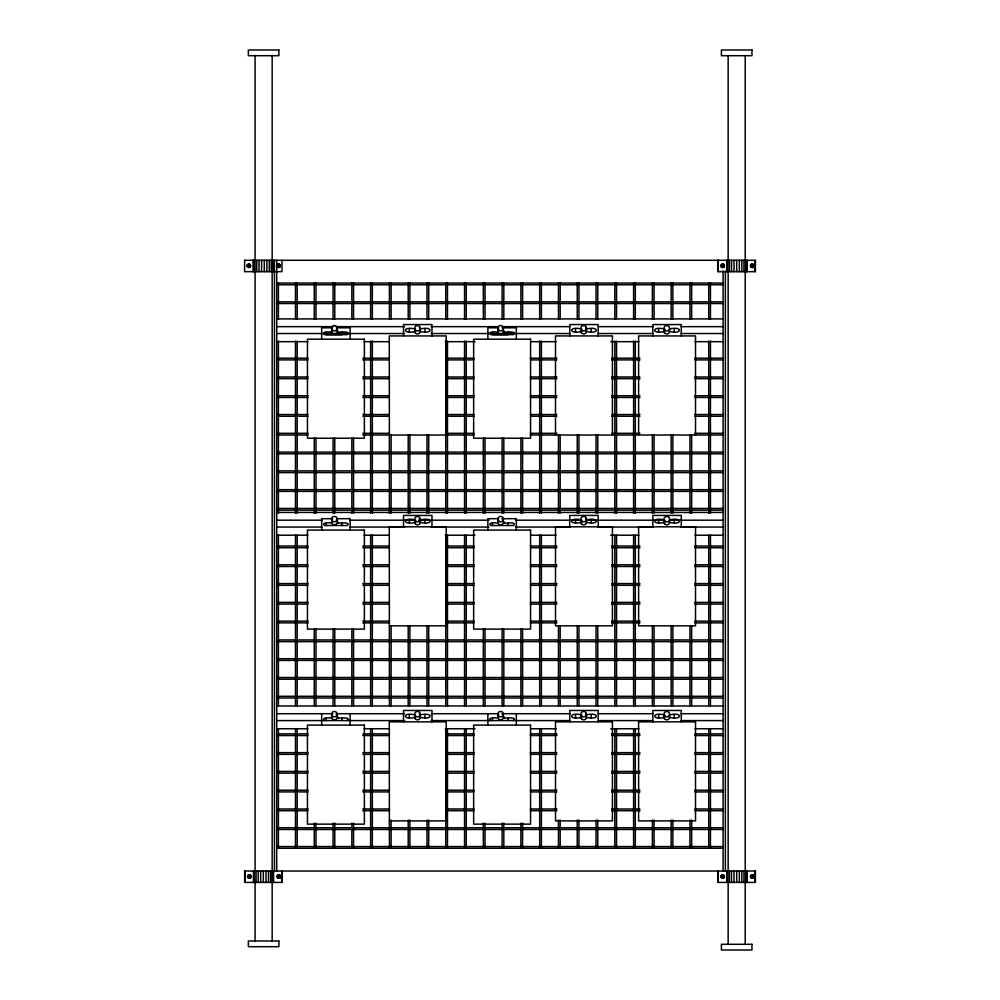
<?xml version="1.0" encoding="UTF-8"?>
<svg xmlns="http://www.w3.org/2000/svg" width="1000" height="1000" viewBox="0 0 1000 1000"><rect width="100%" height="100%" fill="white"/><g stroke="black" fill="none" stroke-linecap="round" stroke-linejoin="round"><path stroke-width="1.5" d="M721.562 265.487L722.487 264.725L723.787 266.188L722.875 266.95L721.637 265.487M751.112 265.487L752.025 264.725L753.337 266.188L751.35 266.6L752.025 264.725M249.125 875.475L248.45 877.35L249.587 877.7L250.438 876.938L249.125 875.475L250.2 875.825M279.137 877.7L277.762 876.237L278.675 875.475L279.975 876.938L279.062 877.7L279.975 876.938M723.475 875.825L723.787 876.938L722.875 877.7L721.562 876.237L723.55 875.825L722.412 875.475M721.562 876.237L722.487 875.475M751.112 876.237L752.025 875.475L753.337 876.938L751.35 877.35L751.188 876.237M347.287 720.55C351.725 716.862 339.275 717.962 338.175 718.275A2.275 2.275 0 0 0 336.488 716.075M513.488 720.55C517.925 716.862 505.487 717.962 504.387 718.275A2.275 2.275 0 0 0 502.7 716.075M244.587 260.287L755.413 260.287L755.413 271.663L717.987 271.663L717.987 260.287M276.712 283.05L723.1 283.05M276.712 284.762L723.1 284.762M276.712 301.837L723.1 301.837M276.712 303.538L723.1 303.538M276.712 318.913L723.1 318.913M276.712 326.662L332.9 326.662M336.025 326.662L404.7 326.662M431.225 326.662L498.35 326.662M503.025 326.662L570.138 326.662M598.237 326.662L652.862 326.662M680.962 326.662L723.1 326.662M332.488 327.8L321.675 327.8L321.675 339.188M336.65 327.8L350.138 327.8L350.138 339.188M498.7 327.8L487.875 327.8L487.875 339.188M501.825 327.8L516.337 327.8L516.337 339.188M415.487 329.1C402.062 325.562 402.062 334.9 415.487 331.375M581.688 329.1C568.275 325.562 568.275 334.9 581.688 331.375M586.237 329.1C599.663 325.562 599.663 334.9 586.237 331.375M664.788 329.1C651.375 325.562 651.375 334.9 664.788 331.375M669.35 329.1C682.763 325.562 682.763 334.9 669.35 331.375M420.037 331.375C433.462 334.9 433.462 325.562 420.037 329.1A2.275 2.275 0 0 0 419.375 327.488M332.113 332.35C330.95 331.525 320.275 331.5 324.513 334.625L347.287 334.625C351.725 330.95 339.275 332.05 338.175 332.35A2.275 2.275 0 0 0 336.488 330.15M498.312 332.35C497.163 331.525 486.488 331.5 490.725 334.625L513.488 334.625C517.925 330.95 505.487 332.05 504.387 332.35A2.275 2.275 0 0 0 502.7 330.15M276.712 333.537L404.7 333.537M431.225 333.537L570.138 333.537M598.237 333.537L652.862 333.537M680.962 333.537L723.1 333.537M276.712 341.675L307.925 341.675M364.113 341.675L389.087 341.675M445.275 341.675L474.938 341.675M531.125 341.675L556.087 341.675M610.725 341.675L638.812 341.675M695 341.675L723.1 341.675M276.712 358.188L308.062 358.188M362.863 358.188L389.412 358.188M445.763 358.188L474.012 358.188M530.363 358.188L556.912 358.188M611.712 358.188L639.963 358.188M694.762 358.188L723.1 358.188M276.712 359.9L308.062 359.9M362.863 359.9L389.412 359.9M445.763 359.9L474.012 359.9M530.363 359.9L556.912 359.9M611.712 359.9L639.963 359.9M694.762 359.9L723.1 359.9M276.712 376.975L308.062 376.975M362.863 376.975L389.412 376.975M445.763 376.975L474.012 376.975M530.363 376.975L556.912 376.975M611.712 376.975L639.963 376.975M694.762 376.975L723.1 376.975M276.712 378.675L308.062 378.675M362.863 378.675L389.412 378.675M445.763 378.675L474.012 378.675M530.363 378.675L556.912 378.675M611.712 378.675L639.963 378.675M694.762 378.675L723.1 378.675M276.712 395.75L308.062 395.75M362.863 395.75L389.412 395.75M445.763 395.75L474.012 395.75M530.363 395.75L556.912 395.75M611.712 395.75L639.963 395.75M694.762 395.75L723.1 395.75M276.712 397.463L308.062 397.463M362.863 397.463L389.412 397.463M445.763 397.463L474.012 397.463M530.363 397.463L556.912 397.463M611.712 397.463L639.963 397.463M694.762 397.463L723.1 397.463M276.712 414.538L308.062 414.538M362.863 414.538L389.412 414.538M445.763 414.538L474.012 414.538M530.363 414.538L556.912 414.538M611.712 414.538L639.963 414.538M694.762 414.538L723.1 414.538M276.712 416.25L308.062 416.25M362.863 416.25L389.412 416.25M445.763 416.25L474.012 416.25M530.363 416.25L556.912 416.25M611.712 416.25L639.963 416.25M694.762 416.25L723.1 416.25M276.712 433.325L308.062 433.325M362.863 433.325L389.412 433.325M445.763 433.325L474.012 433.325M530.363 433.325L556.912 433.325M611.712 433.325L639.963 433.325M694.762 433.325L723.1 433.325M276.712 435.025L308.062 435.025M362.863 435.025L474.012 435.025M530.363 435.025L723.1 435.025M276.712 452.1L723.1 452.1M276.712 453.812L723.1 453.812M276.712 470.887L723.1 470.887M276.712 472.6L723.1 472.6M276.712 489.675L723.1 489.675M276.712 491.375L723.1 491.375M276.712 508.45L723.1 508.45M276.712 510.163L723.1 510.163M276.712 512.438L723.1 512.438M332.488 518.688L321.675 518.688L321.675 530.075M336.65 518.688L350.138 518.688L350.138 530.075M498.7 518.688L487.875 518.688L487.875 530.075M501.825 518.688L516.337 518.688L516.337 530.075M415.487 519.987C402.062 516.45 402.062 525.788 415.487 522.263M581.688 519.987C568.275 516.45 568.275 525.788 581.688 522.263M586.237 519.987C599.663 516.45 599.663 525.788 586.237 522.263M664.788 519.987C651.375 516.45 651.375 525.788 664.788 522.263M669.35 519.987C682.763 516.45 682.763 525.788 669.35 522.263M276.712 520.188L321.975 520.188M350.062 520.188L415.625 520.188M418.738 520.188L488.975 520.188M515.513 520.188L581.062 520.188M585.75 520.188L663.787 520.188M670.037 520.188L723.1 520.188M420.037 522.263C433.462 525.788 433.462 516.45 420.037 519.987A2.275 2.275 0 0 0 419.375 518.375M332.113 523.237C330.95 522.413 320.275 522.388 324.513 525.513L347.287 525.513C351.725 521.838 339.275 522.938 338.175 523.237A2.275 2.275 0 0 0 336.488 521.038M498.312 523.237C497.163 522.413 486.488 522.388 490.725 525.513L513.488 525.513C517.925 521.838 505.487 522.938 504.387 523.237A2.275 2.275 0 0 0 502.7 521.038M276.712 527.062L321.975 527.062M350.062 527.062L404.7 527.062M431.225 527.062L488.975 527.062M515.513 527.062L570.138 527.062M598.237 527.062L652.862 527.062M680.962 527.062L723.1 527.062M276.712 535.212L307.925 535.212M364.113 535.212L389.087 535.212M445.275 535.212L474.938 535.212M531.125 535.212L556.087 535.212M610.725 535.212L638.812 535.212M695 535.212L723.1 535.212M276.712 546.025L308.062 546.025M362.863 546.025L389.412 546.025M445.763 546.025L474.012 546.025M530.363 546.025L556.912 546.025M611.712 546.025L639.963 546.025M694.762 546.025L723.1 546.025M276.712 547.725L308.062 547.725M362.863 547.725L389.412 547.725M445.763 547.725L474.012 547.725M530.363 547.725L556.912 547.725M611.712 547.725L639.963 547.725M694.762 547.725L723.1 547.725M276.712 564.8L308.062 564.8M362.863 564.8L389.412 564.8M445.763 564.8L474.012 564.8M530.363 564.8L556.912 564.8M611.712 564.8L639.963 564.8M694.762 564.8L723.1 564.8M276.712 566.512L308.062 566.512M362.863 566.512L389.412 566.512M445.763 566.512L474.012 566.512M530.363 566.512L556.912 566.512M611.712 566.512L639.963 566.512M694.762 566.512L723.1 566.512M276.712 583.587L308.062 583.587M362.863 583.587L389.412 583.587M445.763 583.587L474.012 583.587M530.363 583.587L556.912 583.587M611.712 583.587L639.963 583.587M694.762 583.587L723.1 583.587M276.712 585.3L308.062 585.3M362.863 585.3L389.412 585.3M445.763 585.3L474.012 585.3M530.363 585.3L556.912 585.3M611.712 585.3L639.963 585.3M694.762 585.3L723.1 585.3M276.712 602.375L308.062 602.375M362.863 602.375L389.412 602.375M445.763 602.375L474.012 602.375M530.363 602.375L556.912 602.375M611.712 602.375L639.963 602.375M694.762 602.375L723.1 602.375M276.712 604.075L308.062 604.075M362.863 604.075L389.412 604.075M445.763 604.075L474.012 604.075M530.363 604.075L556.912 604.075M611.712 604.075L639.963 604.075M694.762 604.075L723.1 604.075M276.712 621.15L308.062 621.15M362.863 621.15L389.412 621.15M445.763 621.15L474.012 621.15M530.363 621.15L556.912 621.15M611.712 621.15L639.963 621.15M694.762 621.15L723.1 621.15M276.712 622.863L308.062 622.863M362.863 622.863L389.412 622.863M445.763 622.863L474.012 622.863M530.363 622.863L556.912 622.863M611.712 622.863L639.963 622.863M694.762 622.863L723.1 622.863M389.3 625.85L446.225 625.85L446.225 526.812L389.3 526.812L389.412 705.763M276.712 639.938L723.1 639.938M276.712 641.65L723.1 641.65M276.712 658.725L723.1 658.725M276.712 660.425L723.1 660.425M276.712 677.513L723.1 677.513M276.712 679.212L723.1 679.212M276.712 696.287L723.1 696.287M276.712 698L723.1 698M276.712 705.962L723.1 705.962M276.712 713.713L332.9 713.713M336.025 713.713L404.7 713.713M431.225 713.713L498.7 713.713M501.825 713.713L570.138 713.713M598.237 713.713L652.862 713.713M680.962 713.713L723.1 713.713M415.487 715.013C402.062 711.488 402.062 720.825 415.487 717.288M581.688 715.013C568.275 711.488 568.275 720.825 581.688 717.288M586.237 715.013C599.663 711.488 599.663 720.825 586.237 717.288M664.788 715.013C651.375 711.488 651.375 720.825 664.788 717.288M669.35 715.013C682.763 711.488 682.763 720.825 669.35 717.288M420.037 717.288C433.462 720.825 433.462 711.488 420.037 715.013A2.275 2.275 0 0 0 419.375 713.4M332.113 718.275C330.95 717.438 320.275 717.412 324.513 720.55M498.312 718.275C497.163 717.438 486.488 717.412 490.725 720.55M276.712 720.588L404.7 720.588M431.225 720.588L570.138 720.588M598.237 720.588L652.862 720.588M680.962 720.588L723.1 720.588M276.712 728.737L307.925 728.737M364.113 728.737L389.087 728.737M445.275 728.737L474.938 728.737M531.125 728.737L556.087 728.737M610.725 728.737L638.812 728.737M695 728.737L723.1 728.737M276.712 733.863L308.062 733.863M362.863 733.863L389.412 733.863M445.763 733.863L474.012 733.863M530.363 733.863L556.912 733.863M611.712 733.863L639.963 733.863M694.762 733.863L723.1 733.863M276.712 735.562L308.062 735.562M362.863 735.562L389.412 735.562M445.763 735.562L474.012 735.562M530.363 735.562L556.912 735.562M611.712 735.562L639.963 735.562M694.762 735.562L723.1 735.562M276.712 752.638L308.062 752.638M362.863 752.638L389.412 752.638M445.763 752.638L474.012 752.638M530.363 752.638L556.912 752.638M611.712 752.638L639.963 752.638M694.762 752.638L723.1 752.638M276.712 754.35L308.062 754.35M362.863 754.35L389.412 754.35M445.763 754.35L474.012 754.35M530.363 754.35L556.912 754.35M611.712 754.35L639.963 754.35M694.762 754.35L723.1 754.35M276.712 771.425L308.062 771.425M362.863 771.425L389.412 771.425M445.763 771.425L474.012 771.425M530.363 771.425L556.912 771.425M611.712 771.425L639.963 771.425M694.762 771.425L723.1 771.425M276.712 773.138L308.062 773.138M362.863 773.138L389.412 773.138M445.763 773.138L474.012 773.138M530.363 773.138L556.912 773.138M611.712 773.138L639.963 773.138M694.762 773.138L723.1 773.138M276.712 790.212L308.062 790.212M362.863 790.212L389.412 790.212M445.763 790.212L474.012 790.212M530.363 790.212L556.912 790.212M611.712 790.212L639.963 790.212M694.762 790.212L723.1 790.212M276.712 791.912L308.062 791.912M362.863 791.912L389.412 791.912M445.763 791.912L474.012 791.912M530.363 791.912L556.912 791.912M611.712 791.912L639.963 791.912M694.762 791.912L723.1 791.912M276.712 808.988L308.062 808.988M362.863 808.988L389.412 808.988M445.763 808.988L474.012 808.988M530.363 808.988L556.912 808.988M611.712 808.988L639.963 808.988M694.762 808.988L723.1 808.988M276.712 810.7L308.062 810.7M362.863 810.7L389.412 810.7M445.763 810.7L474.012 810.7M530.363 810.7L556.912 810.7M611.712 810.7L639.963 810.7M694.762 810.7L723.1 810.7M389.3 820.888L446.225 820.888L446.225 721.85L389.3 721.85L389.412 848.263M276.712 827.775L723.1 827.775M276.712 829.488L723.1 829.488M276.712 846.562L723.1 846.562M276.712 848.263L723.1 848.263M277.762 876.237L278 877.35M721.8 877.35L721.637 876.237M755.062 260.287L755.062 271.663M755.062 871.038L755.062 882.412M746.95 260.287L746.95 271.663M746.95 871.038L746.95 882.412M746.6 260.287L746.6 271.663M746.6 871.038L746.6 882.412M745.575 260.287L745.575 271.663M745.575 871.038L745.575 882.412M745.225 55.512L745.225 260.138M745.225 271.075L745.225 870.888M745.225 881.825L745.225 944.312M743.938 260.287L743.938 271.663M743.938 871.038L743.938 882.412M741.812 260.287L741.812 271.663M741.812 871.038L741.812 882.412M739.338 260.287L739.338 271.663M739.338 871.038L739.338 882.412M736.688 260.287L736.688 271.663M736.688 871.038L736.688 882.412M734.025 260.287L734.025 271.663M734.025 871.038L734.025 882.412M731.55 260.287L731.55 271.663M731.55 871.038L731.55 882.412M729.425 260.287L729.425 271.663M729.425 871.038L729.425 882.412M728.15 55.512L728.15 260.138M728.15 271.075L728.15 870.888M728.15 881.825L728.15 944.312M727.8 260.287L727.8 271.663M727.8 871.038L727.8 882.412M726.775 260.287L726.775 271.663M726.775 871.038L726.775 882.412M725.375 271.212L725.375 871.038M723.1 270.912L723.1 871.038M718.288 260.287L718.288 271.663M718.288 871.038L718.288 882.412M717.987 871.038L717.987 882.412L755.413 882.412L755.413 871.038L244.638 871.038L244.638 882.412L282.05 882.412L282.05 871.038M710.438 283.05L710.438 319.062M710.438 341.112L710.438 513.263M710.438 535.15L710.438 705.763M710.438 729.2L710.438 848.263M708.737 283.05L708.737 319.062M708.737 341.112L708.737 513.263M708.737 535.15L708.737 705.763M708.737 729.2L708.737 848.263M695.525 434.963L695.525 335.925L638.612 335.925L638.612 434.963M691.65 283.05L691.65 319.062M691.65 435.025L691.65 513.263M691.65 625.962L691.65 705.763M691.65 820.013L691.65 848.263M689.95 283.05L689.95 319.062M689.95 435.025L689.95 513.263M689.95 625.962L689.95 705.763M689.95 820.013L689.95 848.263M681.3 335.925L681.3 324.55L652.837 324.55L652.837 335.925M681.3 526.812L681.3 515.438L652.837 515.438L652.837 526.812M681.3 721.85L681.3 710.462L652.837 710.462L652.837 721.85M674.275 329.175L674.275 331.925M674.275 520.062L674.275 522.812M674.275 715.088L674.275 717.837M672.875 283.05L672.875 319.062M672.875 435.025L672.875 513.263M672.875 625.962L672.875 705.763M672.875 820.013L672.875 848.263M671.162 283.05L671.162 319.062M671.162 435.025L671.162 513.263M671.162 625.962L671.162 705.763M671.162 820.013L671.162 848.263M658.662 329.175L658.662 331.925M658.662 520.062L658.662 522.812M658.662 715.088L658.662 717.837M654.087 283.05L654.087 319.062M654.087 435.025L654.087 513.263M654.087 625.962L654.087 705.763M654.087 820.013L654.087 848.263M652.375 283.05L652.375 319.062M652.375 435.025L652.375 513.263M652.375 625.962L652.375 705.763M652.375 820.013L652.375 848.263M635.3 283.05L635.3 319.062M635.3 341.112L635.3 513.263M635.3 535.15L635.3 705.763M635.3 729.2L635.3 848.263M633.6 283.05L633.6 319.062M633.6 341.112L633.6 513.263M633.6 535.15L633.6 705.763M633.6 729.2L633.6 848.263M616.525 283.05L616.525 319.062M616.525 341.112L616.525 513.263M616.525 535.15L616.525 705.763M616.525 729.2L616.525 848.263M614.812 283.05L614.812 319.062M614.812 341.112L614.812 513.263M614.812 535.15L614.812 705.763M614.812 729.2L614.812 848.263M612.425 434.963L612.425 335.925L555.513 335.925L555.513 434.963M598.2 335.925L598.2 324.55L569.738 324.55L569.738 335.925M598.2 526.812L598.2 515.438L569.738 515.438L569.738 526.812M598.2 721.85L598.2 710.462L569.738 710.462L569.738 721.85M597.737 283.05L597.737 319.062M597.737 435.025L597.737 513.263M597.737 625.962L597.737 705.763M597.737 820.013L597.737 848.263M596.025 283.05L596.025 319.062M596.025 435.025L596.025 513.263M596.025 625.962L596.025 705.763M596.025 820.013L596.025 848.263M591.175 329.175L591.175 331.925M591.175 520.062L591.175 522.812M591.175 715.088L591.175 717.837M578.95 283.05L578.95 319.062M578.95 435.025L578.95 513.263M578.95 625.962L578.95 705.763M578.95 820.013L578.95 848.263M577.25 283.05L577.25 319.062M577.25 435.025L577.25 513.263M577.25 625.962L577.25 705.763M577.25 820.013L577.25 848.263M575.55 329.175L575.55 331.925M575.55 520.062L575.55 522.812M575.55 715.088L575.55 717.837M560.175 283.05L560.175 319.062M560.175 435.025L560.175 513.263M560.175 625.962L560.175 705.763M560.175 820.013L560.175 848.263M558.462 283.05L558.462 319.062M558.462 435.025L558.462 513.263M558.462 625.962L558.462 705.763M558.462 820.013L558.462 848.263M541.388 283.05L541.388 319.062M541.388 341.112L541.388 513.263M541.388 535.15L541.388 705.763M541.388 729.2L541.388 848.263M539.675 283.05L539.675 319.062M539.675 341.112L539.675 513.263M539.675 535.15L539.675 705.763M539.675 729.2L539.675 848.263M522.6 283.05L522.6 319.062M522.6 438.137L522.6 513.263M522.6 629.075L522.6 705.763M522.6 823.112L522.6 848.263M520.9 283.05L520.9 319.062M520.9 438.137L520.9 513.263M520.9 629.075L520.9 705.763M520.9 823.112L520.9 848.263M516.337 713.713L516.337 725.1M508.075 331.925L508.075 334.675L492.45 334.675L492.45 331.925M508.075 522.812L508.075 525.562M508.075 717.837L508.075 720.588M503.825 283.05L503.825 319.062M503.825 438.137L503.825 513.263M503.825 629.075L503.825 705.763M503.825 823.112L503.825 848.263M502.113 283.05L502.113 319.062M502.113 438.137L502.113 513.263M502.113 629.075L502.113 705.763M502.113 823.112L502.113 848.263M492.45 522.812L492.45 525.562M492.45 717.837L492.45 720.588M487.875 713.713L487.875 725.1M485.037 283.05L485.037 319.062M485.037 438.137L485.037 513.263M485.037 629.075L485.037 705.763M485.037 823.112L485.037 848.263M483.325 283.05L483.325 319.062M483.325 438.137L483.325 513.263M483.325 629.075L483.325 705.763M483.325 823.112L483.325 848.263M466.25 283.05L466.25 319.062M466.25 341.112L466.25 513.263M466.25 535.15L466.25 705.763M466.25 729.2L466.25 848.263M464.55 283.05L464.55 319.062M464.55 341.112L464.55 513.263M464.55 535.15L464.55 705.763M464.55 729.2L464.55 848.263M447.475 283.05L447.475 319.062M447.475 341.112L447.475 513.263M447.475 535.15L447.475 705.763M447.475 729.2L447.475 848.263M446.225 434.963L446.225 335.925L389.3 335.925L389.412 513.263M445.763 283.05L445.763 319.062M445.763 341.112L445.763 513.263M445.763 535.15L445.763 705.763M445.763 729.2L445.763 848.263M431.987 335.925L431.987 324.55L403.525 324.55L403.525 335.925M431.987 526.812L431.987 515.438L403.525 515.438L403.525 526.812M431.987 721.85L431.987 710.462L403.525 710.462L403.525 721.85M428.688 283.05L428.688 319.062M428.688 435.025L428.688 513.263M428.688 625.962L428.688 705.763M428.688 820.013L428.688 848.263M426.975 283.05L426.975 319.062M426.975 435.025L426.975 513.263M426.975 625.962L426.975 705.763M426.975 820.013L426.975 848.263M424.963 329.175L424.963 331.925M424.963 520.062L424.963 522.812M424.963 715.088L424.963 717.837M409.9 283.05L409.9 319.062M409.9 435.025L409.9 513.263M409.9 625.962L409.9 705.763M409.9 820.013L409.9 848.263M409.35 329.175L409.35 331.925M409.35 520.062L409.35 522.812M409.35 715.088L409.35 717.837M408.2 283.05L408.2 319.062M408.2 435.025L408.2 513.263M408.2 625.962L408.2 705.763M408.2 820.013L408.2 848.263M391.125 283.05L391.125 319.062M391.125 435.025L391.125 513.263M391.125 625.962L391.125 705.763M391.125 820.013L391.125 848.263M389.412 283.05L389.412 319.062M372.337 283.05L372.337 319.062M372.337 341.112L372.337 513.263M372.337 535.15L372.337 705.763M372.337 729.2L372.337 848.263M370.625 283.05L370.625 319.062M370.625 341.112L370.625 513.263M370.625 535.15L370.625 705.763M370.625 729.2L370.625 848.263M353.55 283.05L353.55 319.062M353.55 438.137L353.55 513.263M353.55 629.075L353.55 705.763M353.55 823.112L353.55 848.263M351.85 283.05L351.85 319.062M351.85 438.137L351.85 513.263M351.85 629.075L351.85 705.763M351.85 823.112L351.85 848.263M350.138 713.713L350.138 725.1M341.863 331.925L341.863 334.675L326.25 334.675L326.25 331.925M341.863 522.812L341.863 525.562M341.863 717.837L341.863 720.588M334.762 283.05L334.762 319.062M334.762 438.137L334.762 513.263M334.762 629.075L334.762 705.763M334.762 823.112L334.762 848.263M333.062 283.05L333.062 319.062M333.062 438.137L333.062 513.263M333.062 629.075L333.062 705.763M333.062 823.112L333.062 848.263M326.25 522.812L326.25 525.562M326.25 717.837L326.25 720.588M321.675 713.713L321.675 725.1M315.988 283.05L315.988 319.062M315.988 438.137L315.988 513.263M315.988 629.075L315.988 705.763M315.988 823.112L315.988 848.263M314.275 283.05L314.275 319.062M314.275 438.137L314.275 513.263M314.275 629.075L314.275 705.763M314.275 823.112L314.275 848.263M297.2 283.05L297.2 319.062M297.2 341.112L297.2 513.263M297.2 535.15L297.2 705.763M297.2 729.2L297.2 848.263M295.487 283.05L295.487 319.062M295.487 341.112L295.487 513.263M295.487 535.15L295.487 705.763M295.487 729.2L295.487 848.263M281.975 260.287L281.975 271.663L244.587 271.663L244.675 260.287M281.7 871.038L281.7 882.412M278.412 283.05L278.412 319.062M278.412 341.112L278.412 513.263M278.412 535.15L278.412 705.763M278.412 729.2L278.412 848.263M276.712 260.287L276.712 871.038M274.438 260.287L274.438 871.038M273.587 871.038L273.587 882.412M273.438 260.287L273.438 271.663M273.238 871.038L273.238 882.412M272.638 260.287L272.638 271.663M272.162 55.512L272.162 260.138M272.162 271.075L272.162 941.188M271.212 260.287L271.212 271.663M270.587 871.038L270.587 882.412M269.237 260.287L269.237 271.663M268.463 871.038L268.463 882.412M266.875 260.287L266.875 271.663M265.988 871.038L265.988 882.412M264.262 260.287L264.262 271.663M263.325 871.038L263.325 882.412M261.588 260.287L261.588 271.663M260.675 871.038L260.675 882.412M259.025 260.287L259.025 271.663M258.2 871.038L258.2 882.412M256.762 260.287L256.762 271.663M256.075 871.038L256.075 882.412M255.087 55.512L255.087 870.888M255.087 881.825L255.087 941.188M254.45 871.038L254.45 882.412M253.7 260.287L253.7 271.663M253.425 871.038L253.425 882.412M253.113 260.287L253.113 271.663M244.925 871.038L244.925 882.412M585.575 518.375A2.275 2.275 0 0 1 586.163 519.4M581.688 524.012A2.825 2.8 0 0 0 585.712 524.012A2.9 2.862 0 0 0 586.45 521.263M581.587 524.012A2.9 2.862 0 0 1 581.587 519.987M332.388 519.987A2.9 2.862 0 0 0 332.388 524.012A2.825 2.8 0 0 0 336.413 524.012A2.9 2.862 0 0 0 336.4 519.987M415.487 524.012A2.825 2.8 0 0 0 419.513 524.012A2.9 2.862 0 0 0 419.513 519.987M415.375 524.012A2.9 2.862 0 0 1 415.375 519.987M498.587 519.987A2.9 2.862 0 0 0 498.587 524.012A2.825 2.8 0 0 0 502.612 524.012A2.9 2.862 0 0 0 502.612 519.987M664.788 524.012A2.825 2.8 0 0 0 668.812 524.012A2.9 2.862 0 0 0 669.55 521.263M664.688 524.012A2.9 2.862 0 0 1 664.237 520.575M753.562 875.675A1.713 1.688 -90 0 1 752.237 878.238A1.713 1.688 -90 0 1 750.5 875.95A1.713 1.688 -90 0 1 753.288 875.325M585.575 327.488A2.275 2.275 0 0 1 586.163 328.512M585.575 713.4A2.275 2.275 0 0 1 586.163 714.425M581.688 333.125A2.825 2.8 0 0 0 585.712 333.125A2.9 2.862 0 0 0 586.45 330.375M581.587 333.125A2.9 2.862 0 0 1 581.587 329.1M664.788 333.125A2.825 2.8 0 0 0 668.812 333.125A2.9 2.862 0 0 0 669.55 330.375M664.688 333.125A2.9 2.862 0 0 1 664.237 329.688M498.587 329.1A2.9 2.862 0 0 0 498.587 333.125A2.825 2.8 0 0 0 502.612 333.125A2.9 2.862 0 0 0 502.612 329.1M415.487 333.125A2.825 2.8 0 0 0 419.513 333.125A2.9 2.862 0 0 0 419.513 329.1M415.375 333.125A2.9 2.862 0 0 1 415.375 329.1M332.388 329.1A2.9 2.862 0 0 0 332.388 333.125A2.825 2.8 0 0 0 336.413 333.125A2.9 2.862 0 0 0 336.4 329.1M581.688 719.038A2.825 2.8 0 0 0 585.712 719.038A2.9 2.862 0 0 0 586.45 716.287M581.587 719.038A2.9 2.862 0 0 1 581.587 715.013M664.788 719.038A2.825 2.8 0 0 0 668.812 719.038A2.9 2.862 0 0 0 669.55 716.287M664.688 719.038A2.9 2.862 0 0 1 664.237 715.6M332.388 715.013A2.9 2.862 0 0 0 332.388 719.038A2.825 2.8 0 0 0 336.413 719.038A2.9 2.862 0 0 0 336.4 715.013M498.587 715.013A2.9 2.862 0 0 0 498.587 719.038A2.825 2.8 0 0 0 502.612 719.038A2.9 2.862 0 0 0 502.612 715.013M415.487 719.038A2.825 2.8 0 0 0 419.513 719.038A2.9 2.862 0 0 0 419.513 715.013M415.375 719.038A2.9 2.862 0 0 1 415.375 715.013M248.55 264.725L247.688 265.487L249.025 266.95L249.875 266.188L248.525 264.725M278.3 264.725L277.425 265.487L278.762 266.95L279.613 266.188L278.275 264.725M278.888 50L248.35 50L248.35 55.7L278.888 55.7L278.888 50M751.963 50L721.413 50L721.413 55.7L751.963 55.7L751.963 50M364.363 339.188L307.438 339.188L307.438 438.225L364.363 438.225L364.363 339.188M530.562 339.188L473.65 339.188L473.65 438.225L530.562 438.225L530.562 339.188M612.425 526.812L555.513 526.812L555.513 625.85L612.425 625.85L612.425 526.812M695.525 526.812L638.612 526.812L638.612 625.85L695.525 625.85L695.525 526.812M364.363 530.075L307.438 530.075L307.438 629.113L364.363 629.113L364.363 530.075M530.562 530.075L473.65 530.075L473.65 629.113L530.562 629.113L530.562 530.075M612.425 721.85L555.513 721.85L555.513 820.888L612.425 820.888L612.425 721.85M695.525 721.85L638.612 721.85L638.612 820.888L695.525 820.888L695.525 721.85M364.363 725.1L307.438 725.1L307.438 824.137L364.363 824.137L364.363 725.1M530.562 725.1L473.65 725.1L473.65 824.137L530.562 824.137L530.562 725.1M278.888 940.987L248.35 940.987L248.35 946.7L278.888 946.7L278.888 940.987M751.963 944.3L721.413 944.3L721.413 950L751.963 950L751.963 944.3M582.275 521.487A2.85 2.712 0 0 0 586.55 519.125A2.85 2.712 0 0 0 582.275 516.775A2.85 2.712 0 0 0 582.275 521.487M332.975 521.487A2.85 2.712 0 0 0 337.238 519.125A2.85 2.712 0 0 0 332.975 516.775A2.85 2.712 0 0 0 332.975 521.487M416.075 521.487A2.85 2.712 0 0 0 420.337 519.125A2.85 2.712 0 0 0 416.075 516.775A2.85 2.712 0 0 0 416.075 521.487M499.175 521.487A2.85 2.712 0 0 0 503.45 519.125A2.85 2.712 0 0 0 499.175 516.775A2.85 2.712 0 0 0 499.175 521.487M665.387 521.487A2.85 2.712 0 0 0 669.65 519.125A2.85 2.712 0 0 0 665.387 516.775A2.85 2.712 0 0 0 665.387 521.487M250.387 877.738A1.713 1.688 -90 0 0 249.625 874.887A1.713 1.688 -90 0 0 247.55 876.975A1.713 1.688 -90 0 0 250.387 877.738M250.613 877.738A1.713 1.688 -90 0 0 249.85 874.887A1.713 1.688 -90 0 0 247.775 876.975A1.713 1.688 -90 0 0 250.613 877.738M279.938 877.738A1.713 1.688 -90 0 0 279.175 874.887A1.713 1.688 -90 0 0 277.1 876.975A1.713 1.688 -90 0 0 279.938 877.738M280.15 877.738A1.713 1.688 -90 0 0 279.4 874.887A1.713 1.688 -90 0 0 277.325 876.975A1.713 1.688 -90 0 0 280.15 877.738M247.675 266.988A1.713 1.7 0 0 0 250.538 266.225A1.713 1.7 0 0 0 248.45 264.137A1.713 1.7 0 0 0 247.675 266.988M247.963 267.262A1.713 1.7 0 0 0 250.525 265.788A1.713 1.7 0 0 0 247.963 264.3A1.713 1.7 0 0 0 247.963 267.262M277.413 266.988A1.713 1.7 0 0 0 280.275 266.225A1.713 1.7 0 0 0 278.188 264.137A1.713 1.7 0 0 0 277.413 266.988M277.7 267.262A1.713 1.7 0 0 0 280.262 265.788A1.713 1.7 0 0 0 277.7 264.3A1.713 1.7 0 0 0 277.7 267.262M723.737 877.738A1.713 1.688 -90 0 0 722.987 874.887A1.713 1.688 -90 0 0 720.913 876.975A1.713 1.688 -90 0 0 723.737 877.738M723.962 877.738A1.713 1.688 -90 0 0 723.2 874.887A1.713 1.688 -90 0 0 721.125 876.975A1.713 1.688 -90 0 0 723.962 877.738M753.512 877.738A1.713 1.688 -90 0 0 752.75 874.887A1.713 1.688 -90 0 0 750.675 876.975A1.713 1.688 -90 0 0 753.512 877.738M723.737 266.988A1.713 1.688 -90 0 0 722.987 264.137A1.713 1.688 -90 0 0 720.913 266.225A1.713 1.688 -90 0 0 723.737 266.988M723.962 266.988A1.713 1.688 -90 0 0 723.2 264.137A1.713 1.688 -90 0 0 721.125 266.225A1.713 1.688 -90 0 0 723.962 266.988M753.288 266.988A1.713 1.688 -90 0 0 752.525 264.137A1.713 1.688 -90 0 0 750.462 266.225A1.713 1.688 -90 0 0 753.288 266.988M753.512 266.988A1.713 1.688 -90 0 0 752.75 264.137A1.713 1.688 -90 0 0 750.675 266.225A1.713 1.688 -90 0 0 753.512 266.988M581.688 330.163A2.85 2.712 0 0 0 586.45 328.95A2.85 2.712 0 0 0 582.962 325.613A2.85 2.712 0 0 0 581.688 330.163M664.788 330.163A2.85 2.712 0 0 0 669.55 328.95A2.85 2.712 0 0 0 666.062 325.613A2.85 2.712 0 0 0 664.788 330.163M498.587 330.163A2.85 2.712 0 0 0 503.35 328.95A2.85 2.712 0 0 0 499.862 325.613A2.85 2.712 0 0 0 498.587 330.163M415.487 330.163A2.85 2.712 0 0 0 420.25 328.95A2.85 2.712 0 0 0 416.763 325.613A2.85 2.712 0 0 0 415.487 330.163M332.375 330.163A2.85 2.712 0 0 0 337.137 328.95A2.85 2.712 0 0 0 333.663 325.613A2.85 2.712 0 0 0 332.375 330.163M581.688 716.087A2.85 2.712 0 0 0 586.45 714.862A2.85 2.712 0 0 0 582.962 711.538A2.85 2.712 0 0 0 581.688 716.087M664.788 716.087A2.85 2.712 0 0 0 669.55 714.862A2.85 2.712 0 0 0 666.062 711.538A2.85 2.712 0 0 0 664.788 716.087M332.375 716.087A2.85 2.712 0 0 0 337.137 714.862A2.85 2.712 0 0 0 333.663 711.538A2.85 2.712 0 0 0 332.375 716.087M498.587 716.087A2.85 2.712 0 0 0 503.35 714.862A2.85 2.712 0 0 0 499.862 711.538A2.85 2.712 0 0 0 498.587 716.087M415.487 716.087A2.85 2.712 0 0 0 420.25 714.862A2.85 2.712 0 0 0 416.763 711.538A2.85 2.712 0 0 0 415.487 716.087"/></g></svg>
